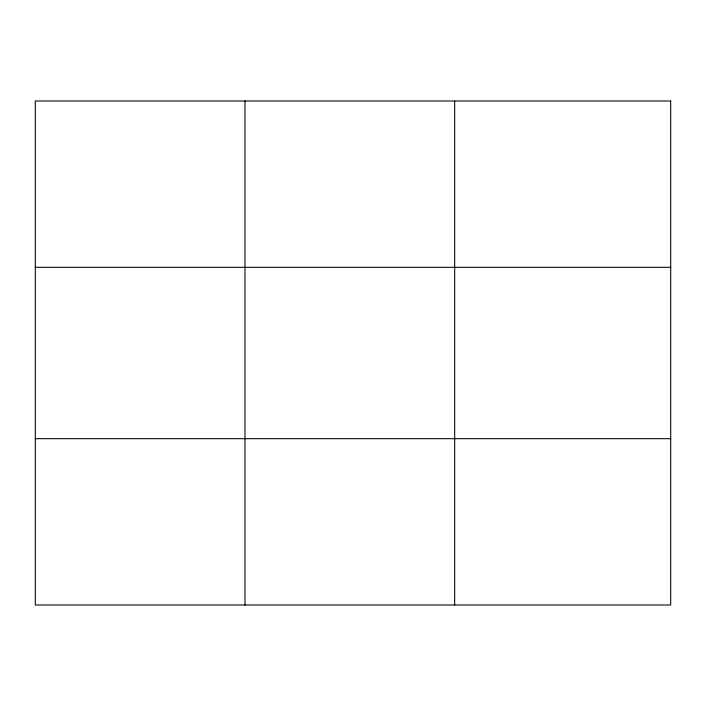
<?xml version="1.0" encoding="UTF-8"?>
<svg xmlns="http://www.w3.org/2000/svg" width="706" height="706" viewBox="0 0 706 706"><rect width="100%" height="100%" fill="white"/><g stroke="black" fill="none" stroke-linecap="round" stroke-linejoin="round"><path stroke-width="1.06" d="M244.982 101.002L244.982 604.998M454.664 101.002L454.664 604.998M35.3 267.318L670.7 267.318M35.3 438.682L670.7 438.682M670.7 101.002L670.7 604.998L35.3 604.998L35.3 101.002L670.7 101.002"/></g></svg>
